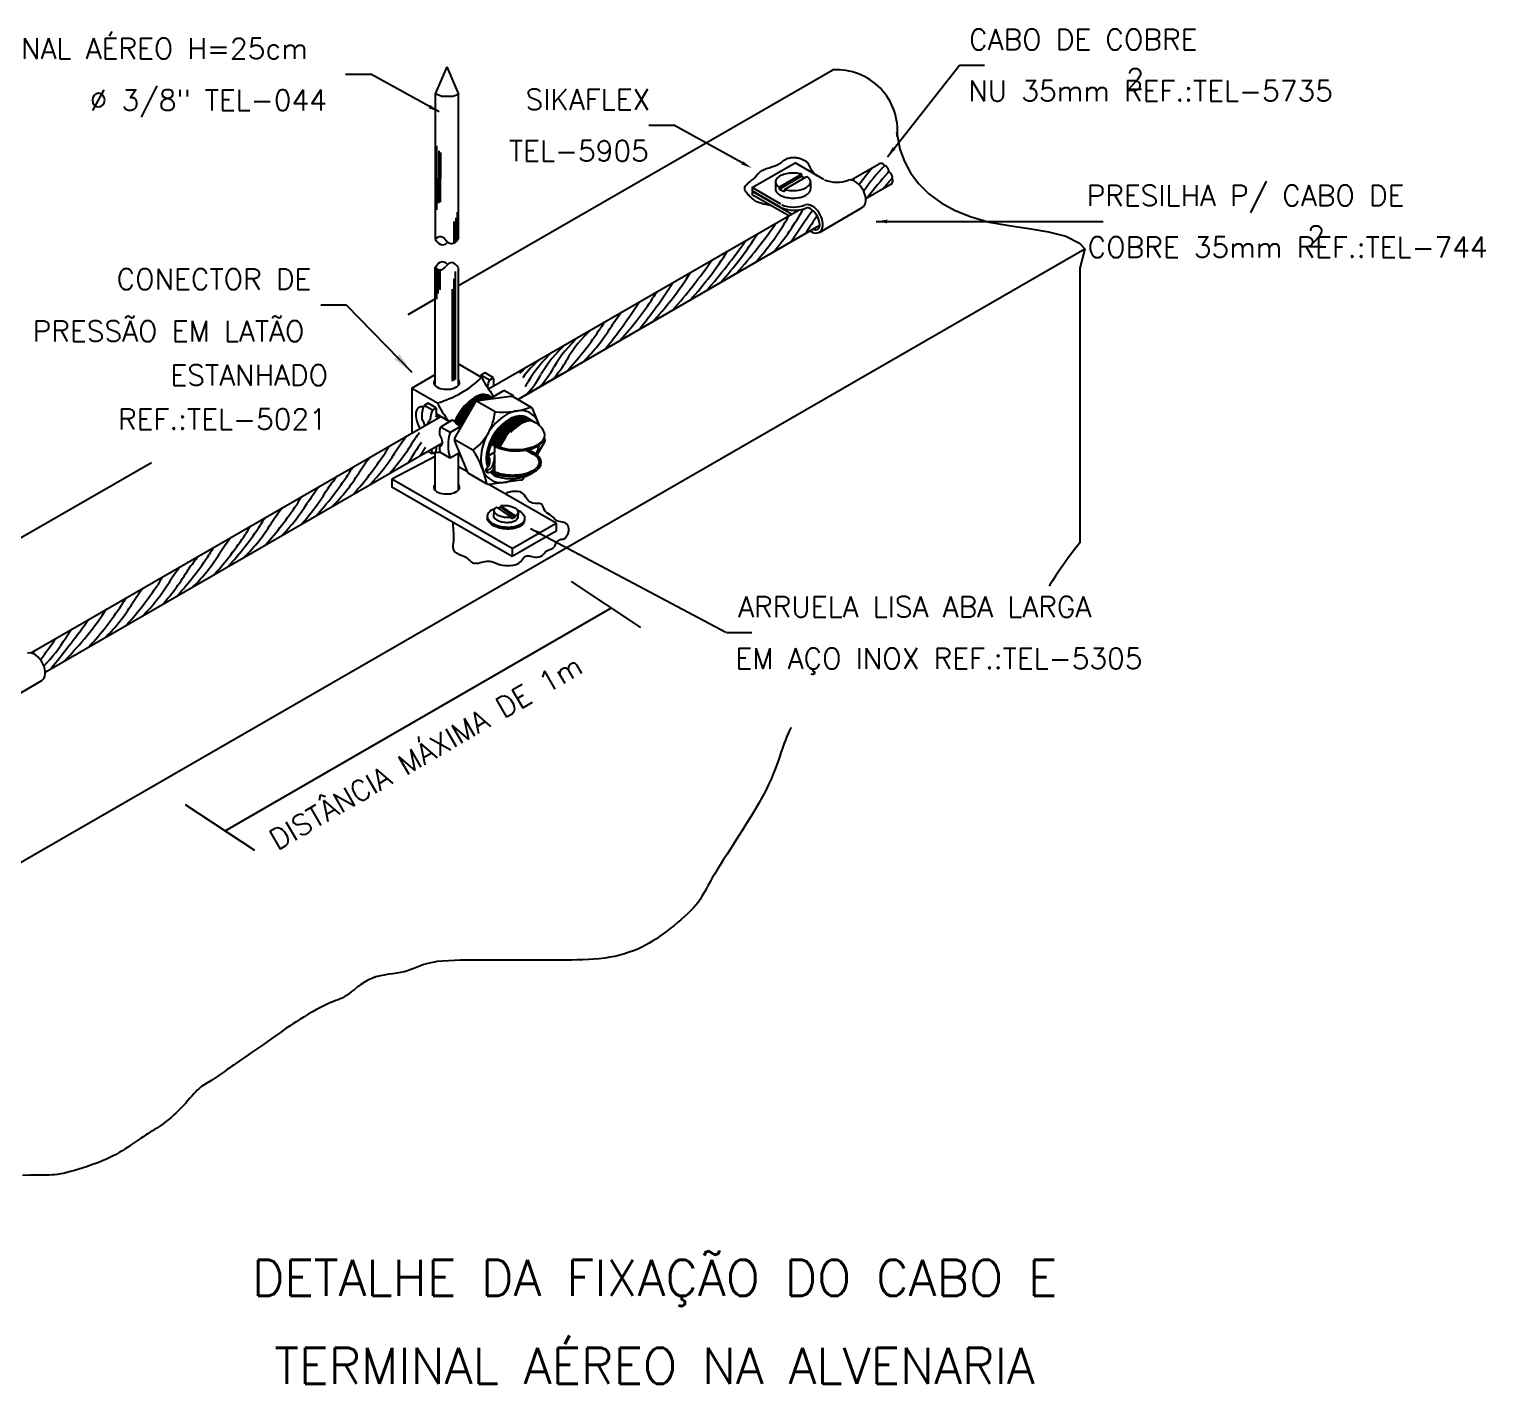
# Model space of a CAD drawing. Header units: millimetres. Extents: x -5647.2 to -5625.7, y -4633.3 to -4620.2.
# Drawn here: x -5639.81 to -5625.71, y -4633.31 to -4620.19 of the extents above; entities that cross this region are included whole.
import ezdxf
from ezdxf.enums import TextEntityAlignment as Align

# ---------------------------------------------------------------- set-up
doc = ezdxf.new("R2010")
doc.units = ezdxf.units.MM
doc.header["$LTSCALE"] = 10
doc.layers.add('Termotécnica', color=7, linetype='Continuous')
doc.styles.add('r140', font='romans.shx')
doc.styles.add('r80', font='romans.shx')

msp = doc.modelspace()

# ---------------------------------------------------------------- linework, layer by layer
at = {"layer": 'Termotécnica', "color": 2}
for p, q in [((-5636.75, -4620.623), (-5636.506, -4620.623)), ((-5635.844, -4620.988), (-5636.506, -4620.623)), ((-5635.769, -4620.551), (-5635.882, -4620.814)), ((-5635.769, -4620.551), (-5635.656, -4620.815)), ((-5635.656, -4622.669), (-5632.031, -4620.579)), ((-5631.503, -4621.423), (-5630.804, -4620.535)), ((-5630.804, -4620.535), (-5630.561, -4620.535)), ((-5635.882, -4620.814), (-5635.882, -4620.813)), ((-5635.882, -4620.814), (-5635.882, -4622.217)), ((-5635.822, -4620.835), (-5635.882, -4620.814)), ((-5635.822, -4620.835), (-5635.709, -4620.835)), ((-5635.709, -4620.835), (-5635.656, -4620.815)), ((-5635.656, -4622.215), (-5635.656, -4620.815)), ((-5633.814, -4621.116), (-5633.571, -4621.116)), ((-5632.909, -4621.48), (-5633.571, -4621.116)), ((-5632.811, -4621.721), (-5632.396, -4621.482)), ((-5632.551, -4621.716), (-5632.334, -4621.59)), ((-5632.551, -4621.737), (-5632.334, -4621.611)), ((-5632.498, -4621.739), (-5632.281, -4621.614)), ((-5632.119, -4621.642), (-5632.396, -4621.482)), ((-5632.334, -4621.59), (-5632.334, -4621.611)), ((-5632.334, -4621.611), (-5632.301, -4621.626)), ((-5631.854, -4621.647), (-5631.582, -4621.49)), ((-5632.534, -4621.881), (-5632.811, -4621.721)), ((-5632.811, -4621.721), (-5632.811, -4621.753)), ((-5632.534, -4621.913), (-5632.811, -4621.753)), ((-5632.585, -4621.665), (-5632.585, -4621.737)), ((-5632.551, -4621.716), (-5632.551, -4621.737)), ((-5632.551, -4621.737), (-5632.498, -4621.76)), ((-5632.498, -4621.739), (-5632.498, -4621.76)), ((-5632.246, -4621.665), (-5632.246, -4621.737)), ((-5631.712, -4621.827), (-5631.46, -4621.682)), ((-5632.811, -4621.76), (-5632.805, -4621.757)), ((-5632.43, -4621.979), (-5632.811, -4621.76)), ((-5632.811, -4621.76), (-5632.811, -4621.792)), ((-5632.458, -4621.995), (-5632.811, -4621.792)), ((-5635.083, -4623.509), (-5632.356, -4621.936)), ((-5635.083, -4623.509), (-5632.458, -4621.995)), ((-5632.161, -4622.154), (-5631.746, -4621.914)), ((-5635.366, -4623.671), (-5632.692, -4622.13)), ((-5634.449, -4623.408), (-5632.158, -4622.085)), ((-5631.61, -4622.048), (-5629.657, -4622.048)), ((-5629.657, -4622.048), (-5629.414, -4622.048)), ((-5640.822, -4628.79), (-5629.591, -4622.315)), ((-5635.881, -4623.637), (-5635.882, -4622.492)), ((-5635.656, -4623.637), (-5635.656, -4622.501)), ((-5629.64, -4622.496), (-5629.64, -4625.161)), ((-5636.739, -4622.861), (-5636.989, -4622.861)), ((-5636.104, -4623.512), (-5636.739, -4622.861)), ((-5636.143, -4622.95), (-5635.882, -4622.799)), ((-5635.656, -4623.428), (-5635.43, -4623.559)), ((-5635.006, -4623.73), (-5634.449, -4623.408)), ((-5636.109, -4623.663), (-5635.881, -4623.532)), ((-5635.082, -4623.773), (-5634.647, -4623.522)), ((-5636.109, -4623.663), (-5636.109, -4624.1)), ((-5636.109, -4623.663), (-5635.86, -4623.807)), ((-5636.047, -4624.064), (-5635.827, -4623.937)), ((-5635.868, -4623.913), (-5635.748, -4623.983)), ((-5635.694, -4623.987), (-5635.717, -4623.974)), ((-5635.676, -4624.01), (-5635.694, -4623.987)), ((-5635.686, -4623.995), (-5635.688, -4623.995)), ((-5635.679, -4624.006), (-5635.686, -4623.995)), ((-5635.668, -4624.005), (-5635.679, -4624.006)), ((-5635.63, -4624.037), (-5635.676, -4624.01)), ((-5635.663, -4624.018), (-5635.668, -4624.005)), ((-5639.279, -4625.929), (-5636.047, -4624.064)), ((-5635.65, -4624.016), (-5635.663, -4624.018)), ((-5635.645, -4624.028), (-5635.65, -4624.016)), ((-5635.632, -4624.026), (-5635.645, -4624.028)), ((-5635.629, -4624.034), (-5635.632, -4624.026)), ((-5639.657, -4626.415), (-5635.811, -4624.194)), ((-5635.895, -4624.291), (-5635.889, -4624.295)), ((-5635.882, -4624.651), (-5635.882, -4624.292)), ((-5635.355, -4624.195), (-5635.321, -4624.215)), ((-5635.348, -4624.191), (-5635.354, -4624.192)), ((-5635.342, -4624.203), (-5635.348, -4624.19)), ((-5635.33, -4624.201), (-5635.342, -4624.203)), ((-5635.324, -4624.213), (-5635.33, -4624.201)), ((-5635.312, -4624.211), (-5635.324, -4624.213)), ((-5635.306, -4624.223), (-5635.312, -4624.211)), ((-5635.294, -4624.221), (-5635.306, -4624.223)), ((-5635.288, -4624.233), (-5635.294, -4624.221)), ((-5635.276, -4624.232), (-5635.288, -4624.233)), ((-5635.269, -4624.241), (-5635.276, -4624.232)), ((-5635.002, -4624.262), (-5634.935, -4624.302)), ((-5634.977, -4624.257), (-5634.926, -4624.286)), ((-5640.453, -4625.434), (-5638.628, -4624.382)), ((-5635.882, -4624.325), (-5636.302, -4624.545)), ((-5635.656, -4624.651), (-5635.656, -4624.295)), ((-5635.57, -4624.475), (-5635.656, -4624.425)), ((-5635.136, -4625.218), (-5636.302, -4624.545)), ((-5636.302, -4624.545), (-5636.302, -4624.621)), ((-5635.339, -4624.474), (-5635.321, -4624.484)), ((-5635.294, -4624.514), (-5635.331, -4624.493)), ((-5635.136, -4625.294), (-5636.302, -4624.621)), ((-5634.71, -4624.972), (-5635.362, -4624.595)), ((-5635.314, -4624.898), (-5635.31, -4624.848)), ((-5635.142, -4624.914), (-5635.284, -4624.815)), ((-5635.247, -4624.817), (-5635.27, -4624.825)), ((-5635.106, -4624.915), (-5635.247, -4624.817)), ((-5635.104, -4624.9), (-5635.246, -4624.802)), ((-5635.144, -4624.913), (-5635.145, -4624.923)), ((-5635.142, -4624.914), (-5635.143, -4624.928)), ((-5635.106, -4624.915), (-5635.143, -4624.928)), ((-5635.136, -4625.218), (-5634.71, -4624.972)), ((-5635.104, -4624.9), (-5635.106, -4624.915)), ((-5635.078, -4624.868), (-5635.082, -4624.917)), ((-5635.075, -4625.009), (-5635.054, -4624.997)), ((-5634.71, -4624.972), (-5634.71, -4625.048)), ((-5634.71, -4625.048), (-5635.136, -4625.294)), ((-5634.96, -4625.022), (-5633.066, -4626.027)), ((-5635.136, -4625.218), (-5635.136, -4625.294)), ((-5639.798, -4626.228), (-5639.279, -4625.929)), ((-5633.059, -4626.031), (-5632.816, -4626.031)), ((-5640.107, -4626.736), (-5639.692, -4626.496))]:
    msp.add_line(p, q, dxfattribs=at)
at = {"layer": 'Termotécnica', "color": 1}
for p, q in [((-5635.864, -4621.627), (-5635.864, -4621.316)), ((-5635.847, -4621.366), (-5635.847, -4621.628)), ((-5635.829, -4621.381), (-5635.829, -4621.628)), ((-5635.864, -4621.937), (-5635.864, -4621.627)), ((-5635.847, -4621.873), (-5635.847, -4621.628)), ((-5635.829, -4621.862), (-5635.829, -4621.628)), ((-5635.683, -4622.012), (-5635.683, -4622.241)), ((-5635.669, -4621.959), (-5635.669, -4622.226)), ((-5635.699, -4622.252), (-5635.699, -4622.049)), ((-5635.865, -4622.801), (-5635.865, -4622.507)), ((-5635.852, -4622.748), (-5635.852, -4622.514)), ((-5635.837, -4622.518), (-5635.837, -4622.712)), ((-5635.688, -4622.534), (-5635.688, -4623.58)), ((-5635.716, -4622.703), (-5635.716, -4623.597)), ((-5635.701, -4622.606), (-5635.701, -4623.588)), ((-5635.399, -4623.515), (-5635.438, -4623.538)), ((-5635.356, -4623.585), (-5635.438, -4623.538)), ((-5635.318, -4623.563), (-5635.399, -4623.515)), ((-5635.318, -4623.563), (-5635.356, -4623.585)), ((-5635.334, -4623.754), (-5635.216, -4623.686)), ((-5635.124, -4623.739), (-5635.216, -4623.686)), ((-5635.95, -4623.809), (-5635.989, -4623.831)), ((-5635.907, -4623.878), (-5635.989, -4623.831)), ((-5635.869, -4623.856), (-5635.95, -4623.809)), ((-5635.869, -4623.856), (-5635.907, -4623.878)), ((-5635.497, -4623.806), (-5635.69, -4624.141)), ((-5635.302, -4623.894), (-5635.481, -4623.79)), ((-5635.152, -4623.743), (-5635.466, -4623.785)), ((-5635.124, -4623.739), (-5635.134, -4623.745)), ((-5634.955, -4623.847), (-5635.125, -4623.748)), ((-5634.872, -4624.024), (-5634.937, -4623.867)), ((-5635.873, -4623.942), (-5635.845, -4623.926)), ((-5635.716, -4623.975), (-5635.829, -4624.04)), ((-5635.737, -4624.093), (-5635.829, -4624.04)), ((-5635.635, -4624.034), (-5635.737, -4624.093)), ((-5634.82, -4624.15), (-5634.825, -4624.14)), ((-5635.911, -4624.301), (-5635.954, -4624.276)), ((-5635.873, -4624.279), (-5635.911, -4624.301)), ((-5635.737, -4624.341), (-5635.829, -4624.288)), ((-5635.647, -4624.289), (-5635.737, -4624.341)), ((-5635.516, -4624.265), (-5635.696, -4624.162)), ((-5635.693, -4624.178), (-5635.572, -4624.47)), ((-5635.368, -4624.319), (-5635.307, -4624.283)), ((-5635.306, -4624.223), (-5635.307, -4624.283)), ((-5634.893, -4624.309), (-5634.823, -4624.188)), ((-5635.307, -4624.414), (-5635.307, -4624.479)), ((-5635.384, -4624.589), (-5635.554, -4624.491)), ((-5635.382, -4624.454), (-5635.391, -4624.449)), ((-5635.054, -4624.554), (-5635.357, -4624.595)), ((-5635.315, -4624.484), (-5635.307, -4624.479)), ((-5635.015, -4624.52), (-5635.023, -4624.533)), ((-5634.565, -4625.537), (-5633.893, -4625.982)), ((-5637.916, -4627.951), (-5634.179, -4625.793)), ((-5638.302, -4627.695), (-5637.63, -4628.14))]:
    msp.add_line(p, q, dxfattribs=at)
at = {"layer": 'Termotécnica', "color": 2}
for points in [[(-5631.413, -4621.185), (-5631.406, -4621.225), (-5631.381, -4621.348), (-5631.338, -4621.467), (-5631.278, -4621.579), (-5631.198, -4621.685), (-5631.1, -4621.781), (-5630.983, -4621.868), (-5630.847, -4621.943), (-5630.692, -4622.005), (-5630.518, -4622.054), (-5630.328, -4622.088), (-5630.132, -4622.117), (-5629.943, -4622.148), (-5629.775, -4622.192), (-5629.642, -4622.258), (-5629.591, -4622.315)], [(-5635.882, -4622.22), (-5635.872, -4622.21), (-5635.856, -4622.2), (-5635.839, -4622.195), (-5635.823, -4622.195), (-5635.807, -4622.202), (-5635.791, -4622.214), (-5635.775, -4622.232)], [(-5635.882, -4622.22), (-5635.865, -4622.242), (-5635.848, -4622.258), (-5635.832, -4622.269), (-5635.816, -4622.274), (-5635.799, -4622.273), (-5635.783, -4622.267), (-5635.767, -4622.255), (-5635.761, -4622.248)], [(-5635.656, -4622.215), (-5635.672, -4622.235), (-5635.687, -4622.25), (-5635.702, -4622.26), (-5635.717, -4622.265), (-5635.731, -4622.265), (-5635.746, -4622.259), (-5635.76, -4622.248), (-5635.775, -4622.232)], [(-5629.591, -4622.315), (-5629.591, -4622.315), (-5629.64, -4622.501)], [(-5635.882, -4622.493), (-5635.865, -4622.471), (-5635.848, -4622.454), (-5635.832, -4622.443), (-5635.816, -4622.438), (-5635.799, -4622.439), (-5635.783, -4622.446), (-5635.767, -4622.458), (-5635.761, -4622.465)], [(-5635.656, -4622.498), (-5635.672, -4622.477), (-5635.687, -4622.462), (-5635.702, -4622.452), (-5635.716, -4622.447), (-5635.731, -4622.448), (-5635.746, -4622.454), (-5635.76, -4622.465), (-5635.775, -4622.481)], [(-5635.882, -4622.493), (-5635.872, -4622.502), (-5635.856, -4622.513), (-5635.839, -4622.518), (-5635.823, -4622.517), (-5635.807, -4622.511), (-5635.791, -4622.499), (-5635.775, -4622.481)], [(-5629.64, -4625.161), (-5629.705, -4625.243), (-5629.76, -4625.316), (-5629.805, -4625.38), (-5629.843, -4625.436), (-5629.875, -4625.485), (-5629.904, -4625.53), (-5629.93, -4625.57), (-5629.937, -4625.58)], [(-5632.439, -4626.952), (-5632.439, -4626.952), (-5632.453, -4626.985), (-5632.467, -4627.016), (-5632.479, -4627.045), (-5632.49, -4627.073), (-5632.501, -4627.102), (-5632.511, -4627.131), (-5632.522, -4627.161), (-5632.533, -4627.194), (-5632.545, -4627.229), (-5632.558, -4627.268), (-5632.572, -4627.309), (-5632.588, -4627.353), (-5632.607, -4627.4), (-5632.628, -4627.45), (-5632.653, -4627.504), (-5632.68, -4627.56), (-5632.712, -4627.62), (-5632.747, -4627.682), (-5632.784, -4627.745), (-5632.823, -4627.81), (-5632.863, -4627.875), (-5632.903, -4627.939), (-5632.944, -4628.002), (-5632.983, -4628.063), (-5633.02, -4628.121), (-5633.055, -4628.176), (-5633.089, -4628.228), (-5633.12, -4628.277), (-5633.149, -4628.324), (-5633.175, -4628.367), (-5633.199, -4628.407), (-5633.22, -4628.444), (-5633.239, -4628.478), (-5633.255, -4628.509), (-5633.271, -4628.538), (-5633.286, -4628.566), (-5633.301, -4628.592), (-5633.317, -4628.618), (-5633.335, -4628.644), (-5633.356, -4628.671), (-5633.381, -4628.698), (-5633.408, -4628.726), (-5633.438, -4628.755), (-5633.47, -4628.784), (-5633.503, -4628.813), (-5633.537, -4628.842), (-5633.571, -4628.87), (-5633.606, -4628.897), (-5633.639, -4628.924), (-5633.673, -4628.949), (-5633.706, -4628.973), (-5633.739, -4628.996), (-5633.773, -4629.018), (-5633.808, -4629.039), (-5633.844, -4629.059), (-5633.881, -4629.078), (-5633.92, -4629.096), (-5633.961, -4629.113), (-5634.004, -4629.128), (-5634.048, -4629.143), (-5634.094, -4629.155), (-5634.141, -4629.167), (-5634.19, -4629.176), (-5634.24, -4629.184), (-5634.292, -4629.19), (-5634.345, -4629.195), (-5634.398, -4629.198), (-5634.453, -4629.201), (-5634.508, -4629.202), (-5634.563, -4629.203), (-5634.619, -4629.203), (-5634.674, -4629.203), (-5634.729, -4629.203), (-5634.784, -4629.203), (-5634.838, -4629.203), (-5634.891, -4629.203), (-5634.942, -4629.203), (-5634.993, -4629.203), (-5635.042, -4629.203), (-5635.09, -4629.203), (-5635.136, -4629.203), (-5635.181, -4629.203), (-5635.225, -4629.203), (-5635.27, -4629.203), (-5635.315, -4629.203), (-5635.362, -4629.203), (-5635.411, -4629.203), (-5635.464, -4629.203), (-5635.519, -4629.203), (-5635.577, -4629.203), (-5635.636, -4629.204), (-5635.695, -4629.206), (-5635.753, -4629.209), (-5635.809, -4629.213), (-5635.861, -4629.218), (-5635.909, -4629.226), (-5635.952, -4629.235), (-5635.99, -4629.246), (-5636.025, -4629.258), (-5636.057, -4629.271), (-5636.087, -4629.284), (-5636.117, -4629.296), (-5636.148, -4629.307), (-5636.181, -4629.316), (-5636.216, -4629.324), (-5636.254, -4629.33), (-5636.293, -4629.336), (-5636.334, -4629.341), (-5636.375, -4629.348), (-5636.415, -4629.356), (-5636.456, -4629.367), (-5636.495, -4629.381), (-5636.532, -4629.398), (-5636.567, -4629.418), (-5636.601, -4629.44), (-5636.633, -4629.464), (-5636.663, -4629.487), (-5636.691, -4629.509), (-5636.716, -4629.529), (-5636.74, -4629.547), (-5636.762, -4629.56), (-5636.782, -4629.571), (-5636.802, -4629.58), (-5636.822, -4629.588), (-5636.843, -4629.595), (-5636.866, -4629.604), (-5636.892, -4629.613), (-5636.921, -4629.626), (-5636.954, -4629.642), (-5636.991, -4629.661), (-5637.03, -4629.682), (-5637.07, -4629.704), (-5637.111, -4629.728), (-5637.151, -4629.752), (-5637.19, -4629.776), (-5637.227, -4629.8), (-5637.261, -4629.822), (-5637.293, -4629.843), (-5637.323, -4629.863), (-5637.351, -4629.883), (-5637.38, -4629.904), (-5637.409, -4629.925), (-5637.44, -4629.946), (-5637.473, -4629.97), (-5637.508, -4629.995), (-5637.545, -4630.021), (-5637.583, -4630.047), (-5637.621, -4630.074), (-5637.659, -4630.099), (-5637.694, -4630.124), (-5637.727, -4630.146), (-5637.756, -4630.166), (-5637.781, -4630.183), (-5637.802, -4630.197), (-5637.82, -4630.21), (-5637.835, -4630.22), (-5637.85, -4630.23), (-5637.863, -4630.24), (-5637.877, -4630.25), (-5637.892, -4630.26), (-5637.908, -4630.272), (-5637.926, -4630.285), (-5637.945, -4630.299), (-5637.965, -4630.313), (-5637.985, -4630.327), (-5638.004, -4630.341), (-5638.024, -4630.354), (-5638.043, -4630.366), (-5638.061, -4630.377), (-5638.078, -4630.387), (-5638.094, -4630.396), (-5638.11, -4630.405), (-5638.125, -4630.414), (-5638.141, -4630.425), (-5638.156, -4630.436), (-5638.171, -4630.449), (-5638.187, -4630.464), (-5638.203, -4630.482), (-5638.22, -4630.5), (-5638.238, -4630.521), (-5638.256, -4630.542), (-5638.276, -4630.565), (-5638.297, -4630.588), (-5638.319, -4630.612), (-5638.342, -4630.636), (-5638.366, -4630.66), (-5638.391, -4630.684), (-5638.417, -4630.707), (-5638.442, -4630.73), (-5638.467, -4630.751), (-5638.492, -4630.771), (-5638.515, -4630.789), (-5638.537, -4630.805), (-5638.558, -4630.82), (-5638.578, -4630.833), (-5638.599, -4630.845), (-5638.619, -4630.858), (-5638.64, -4630.87), (-5638.662, -4630.884), (-5638.685, -4630.899), (-5638.71, -4630.915), (-5638.736, -4630.933), (-5638.764, -4630.952), (-5638.793, -4630.971), (-5638.822, -4630.991), (-5638.852, -4631.011), (-5638.882, -4631.031), (-5638.912, -4631.05), (-5638.941, -4631.068), (-5638.971, -4631.085), (-5639.001, -4631.101), (-5639.031, -4631.116), (-5639.063, -4631.131), (-5639.096, -4631.146), (-5639.131, -4631.16), (-5639.168, -4631.174), (-5639.208, -4631.188), (-5639.249, -4631.202), (-5639.29, -4631.216), (-5639.332, -4631.229), (-5639.373, -4631.241), (-5639.412, -4631.251), (-5639.449, -4631.261), (-5639.482, -4631.269), (-5639.511, -4631.275), (-5639.538, -4631.28), (-5639.564, -4631.283), (-5639.591, -4631.285), (-5639.621, -4631.287), (-5639.656, -4631.287), (-5639.697, -4631.288), (-5639.746, -4631.288), (-5639.806, -4631.288), (-5639.879, -4631.29)]]:
    msp.add_lwpolyline(points, dxfattribs=at)
at = {"layer": 'Termotécnica', "color": 1}
msp.add_lwpolyline([(-5632.618, -4621.897), (-5632.664, -4621.888), (-5632.701, -4621.88), (-5632.729, -4621.872), (-5632.751, -4621.865), (-5632.766, -4621.859), (-5632.778, -4621.852), (-5632.787, -4621.846), (-5632.795, -4621.84), (-5632.803, -4621.833), (-5632.811, -4621.826), (-5632.82, -4621.818), (-5632.828, -4621.811), (-5632.837, -4621.803), (-5632.845, -4621.794), (-5632.853, -4621.786), (-5632.86, -4621.778), (-5632.867, -4621.769), (-5632.873, -4621.761), (-5632.878, -4621.752), (-5632.882, -4621.744), (-5632.884, -4621.735), (-5632.884, -4621.726), (-5632.883, -4621.717), (-5632.879, -4621.708), (-5632.873, -4621.699), (-5632.865, -4621.69), (-5632.856, -4621.681), (-5632.846, -4621.672), (-5632.835, -4621.664), (-5632.825, -4621.656), (-5632.815, -4621.648), (-5632.806, -4621.641), (-5632.798, -4621.635), (-5632.791, -4621.629), (-5632.786, -4621.623), (-5632.781, -4621.618), (-5632.777, -4621.613), (-5632.773, -4621.608), (-5632.768, -4621.603), (-5632.764, -4621.598), (-5632.759, -4621.592), (-5632.753, -4621.586), (-5632.747, -4621.58), (-5632.74, -4621.574), (-5632.733, -4621.568), (-5632.725, -4621.562), (-5632.716, -4621.556), (-5632.706, -4621.551), (-5632.695, -4621.546), (-5632.684, -4621.541), (-5632.672, -4621.536), (-5632.66, -4621.532), (-5632.648, -4621.528), (-5632.636, -4621.525), (-5632.624, -4621.521), (-5632.613, -4621.517), (-5632.603, -4621.514), (-5632.594, -4621.511), (-5632.585, -4621.507), (-5632.576, -4621.504), (-5632.568, -4621.5), (-5632.56, -4621.496), (-5632.552, -4621.491), (-5632.545, -4621.487), (-5632.537, -4621.481), (-5632.529, -4621.476), (-5632.522, -4621.47), (-5632.514, -4621.464), (-5632.506, -4621.459), (-5632.498, -4621.453), (-5632.49, -4621.448), (-5632.482, -4621.444), (-5632.473, -4621.44), (-5632.465, -4621.437), (-5632.456, -4621.434), (-5632.448, -4621.432), (-5632.439, -4621.43), (-5632.431, -4621.429), (-5632.423, -4621.428), (-5632.415, -4621.428), (-5632.407, -4621.428), (-5632.399, -4621.428), (-5632.391, -4621.429), (-5632.383, -4621.43), (-5632.375, -4621.431), (-5632.368, -4621.433), (-5632.36, -4621.435), (-5632.353, -4621.437), (-5632.345, -4621.44), (-5632.337, -4621.442), (-5632.33, -4621.445), (-5632.323, -4621.448), (-5632.315, -4621.452), (-5632.309, -4621.455), (-5632.302, -4621.458), (-5632.296, -4621.462), (-5632.291, -4621.465), (-5632.286, -4621.469), (-5632.282, -4621.473), (-5632.278, -4621.477), (-5632.274, -4621.481), (-5632.271, -4621.486), (-5632.268, -4621.492), (-5632.265, -4621.498), (-5632.262, -4621.506), (-5632.258, -4621.514), (-5632.254, -4621.524), (-5632.247, -4621.536), (-5632.238, -4621.55), (-5632.226, -4621.566), (-5632.21, -4621.584), (-5632.19, -4621.606)], dxfattribs=at)
at = {"layer": 'Termotécnica', "color": 2}
for points in [[(-5632.334, -4621.59, 0.016409), (-5632.347, -4621.587, 0.051099), (-5632.416, -4621.58, 0.051099), (-5632.484, -4621.587, 0.064948), (-5632.535, -4621.605, 0.104203), (-5632.575, -4621.636, 0.174705), (-5632.585, -4621.665, 0.174705), (-5632.575, -4621.693, 0.06738), (-5632.551, -4621.716, 0.064948)], [(-5632.246, -4621.665, 0.174705), (-5632.257, -4621.636, 0.06738), (-5632.281, -4621.614, 0.064948)], [(-5632.585, -4621.737, 0.174705), (-5632.575, -4621.766, 0.104203), (-5632.535, -4621.797, 0.064948), (-5632.484, -4621.815, 0.051099), (-5632.416, -4621.822, 0.051099), (-5632.347, -4621.815, 0.064948), (-5632.296, -4621.797, 0.104203), (-5632.257, -4621.766, 0.174705), (-5632.246, -4621.737, 0.174705)], [(-5632.498, -4621.739, 0.016409), (-5632.484, -4621.742, 0.051099), (-5632.416, -4621.749, 0.051099), (-5632.347, -4621.742, 0.064948), (-5632.296, -4621.725, 0.104203), (-5632.257, -4621.693, 0.174705), (-5632.246, -4621.665, 0.174705)], [(-5635.088, -4624.842, -0.16143), (-5635.024, -4624.893, -0.163967), (-5635.016, -4624.928, -0.163967), (-5635.03, -4624.961, -0.105865), (-5635.074, -4624.993, -0.069333), (-5635.13, -4625.009, -0.055541), (-5635.203, -4625.011, -0.055541), (-5635.275, -4624.997, -0.069333), (-5635.328, -4624.972, -0.105865), (-5635.366, -4624.933, -0.163967), (-5635.374, -4624.898, -0.163967)], [(-5635.374, -4624.898, -0.163967), (-5635.36, -4624.865, -0.134419), (-5635.303, -4624.828)], [(-5635.142, -4624.914, -0.016409), (-5635.152, -4624.915, -0.051099), (-5635.199, -4624.916, -0.051099), (-5635.245, -4624.907, -0.064948), (-5635.28, -4624.892, -0.104203), (-5635.305, -4624.869, -0.492299), (-5635.284, -4624.815, -0.174705)], [(-5635.246, -4624.802, -0.016409), (-5635.237, -4624.801, -0.051099), (-5635.189, -4624.8, -0.051099), (-5635.143, -4624.809, -0.064948), (-5635.109, -4624.824, -0.104203), (-5635.083, -4624.847, -0.174705), (-5635.078, -4624.868, -0.174705), (-5635.087, -4624.887, -0.06738), (-5635.104, -4624.9, -0.064948)], [(-5635.017, -4624.944, -0.163967), (-5635.031, -4624.977, -0.105865), (-5635.075, -4625.009, -0.069333), (-5635.132, -4625.025, -0.055541), (-5635.205, -4625.027, -0.055541), (-5635.276, -4625.013, -0.069333), (-5635.329, -4624.988, -0.105865), (-5635.367, -4624.949, -0.163967), (-5635.376, -4624.914, -0.163967)], [(-5635.082, -4624.917, -0.174705), (-5635.091, -4624.936, -0.104203), (-5635.119, -4624.955, -0.064948), (-5635.156, -4624.965, -0.051099), (-5635.203, -4624.966, -0.051099), (-5635.25, -4624.957, -0.064948), (-5635.284, -4624.942, -0.104203), (-5635.309, -4624.918, -0.174705), (-5635.314, -4624.898, -0.174705)]]:
    msp.add_lwpolyline(points, format="xyb", dxfattribs=at)
for centre, radius, start, end in [((-5631.995, -4621.17), 0.591, 354.6296, 93.4642), ((-5631.994, -4621.36), 0.309, 247.7969, 291.2276), ((-5632.409, -4621.6), 0.309, 247.7969, 291.2276), ((-5632.405, -4621.611), 0.329, 248.5068, 290.335), ((-5636.136, -4622.832), 1.013, 285.8241, 314.1759), ((-5634.645, -4623.184), 0.87, 205.5074, 219.2854), ((-5635.075, -4623.432), 0.87, 205.5074, 219.2854), ((-5635.981, -4623.053), 0.95, 312.6405, 314.2004), ((-5636.024, -4623.008), 1.013, 285.8241, 287.6369), ((-5634.986, -4624.152), 0.171, 27.1663, 66.1326), ((-5634.975, -4624.09), 0.159, 297.3192, 339.4448), ((-5635.84, -4624.408), 0.123, 85.7909, 113.3094), ((-5635.147, -4624.133), 0.409, 248.8681, 305.0616)]:
    msp.add_arc(centre, radius, start, end, dxfattribs=at)
at = {"layer": 'Termotécnica', "color": 1}
for centre, radius, start, end in [((-5630.334, -4622.708), 1.764, 137.9394, 144.826), ((-5630.269, -4622.742), 1.764, 135.7107, 146.0062), ((-5628.027, -4624.603), 4.606, 138.87, 142.7968), ((-5628.174, -4624.375), 4.492, 140.66, 140.7018), ((-5630.426, -4622.708), 1.764, 142.2557, 143.1407), ((-5627.987, -4624.66), 4.606, 138.87, 140.4608), ((-5633.529, -4619.944), 2.674, 318.2297, 318.2782), ((-5634.775, -4620.664), 2.674, 318.2297, 330.1429), ((-5634.559, -4620.695), 2.558, 319.8976, 331.2192), ((-5628.633, -4624.639), 4.492, 143.1028, 147.7868), ((-5628.493, -4624.557), 4.492, 145.1957, 147.7868), ((-5635.639, -4620.353), 3.403, 317.8035, 327.8265), ((-5637.173, -4618.861), 5.599, 318.8206, 325.0904), ((-5637.466, -4619.03), 5.599, 318.8206, 325.0904), ((-5637.793, -4619.219), 5.599, 318.8206, 325.0904), ((-5635.931, -4620.522), 3.403, 317.8035, 327.8265), ((-5636.281, -4620.719), 3.403, 317.8139, 327.6062), ((-5637.885, -4619.885), 5.112, 321.0925, 327.3544), ((-5632.601, -4623.485), 1.363, 146.3854, 149.3417), ((-5638.212, -4620.073), 5.112, 321.0925, 327.3544), ((-5636.608, -4620.908), 3.403, 317.8139, 326.4265), ((-5633.108, -4623.778), 1.363, 146.3854, 149.3417), ((-5632.323, -4624.261), 2.204, 142.8074, 147.3042), ((-5633.571, -4623.989), 1.198, 131.7806, 149.8631), ((-5637.116, -4621.201), 3.403, 317.8139, 326.4265), ((-5635.688, -4622.134), 1.777, 314.2037, 328.2103), ((-5633.822, -4624.134), 1.198, 131.7806, 149.8631), ((-5633.696, -4624.061), 1.198, 131.7806, 149.8631), ((-5634.073, -4624.279), 1.198, 131.7806, 143.2993), ((-5633.947, -4624.206), 1.198, 131.7806, 149.8631), ((-5635.618, -4622.807), 1.167, 318.6689, 330.1267), ((-5635.166, -4623.649), 0.294, 157.7068, 160.4798), ((-5635.089, -4623.695), 0.29, 157.6373, 172.2975), ((-5635.573, -4623.615), 0.261, 354.22, 11.5701), ((-5634.198, -4624.351), 1.198, 131.7806, 136.2743), ((-5635.869, -4622.952), 1.167, 318.6689, 330.1267), ((-5635.744, -4622.879), 1.167, 318.6689, 330.1267), ((-5635.995, -4623.024), 1.167, 327.6945, 330.1267), ((-5635.717, -4623.942), 0.294, 157.7068, 183.017), ((-5636.135, -4623.887), 0.268, 348.1538, 6.679), ((-5635.46, -4623.827), 0.0425, 97.5935, 150), ((-5635.236, -4623.061), 0.835, 265.45, 289.737), ((-5635.147, -4623.785), 0.0425, 60, 97.5935), ((-5635.503, -4623.863), 0.399, 16.1933, 18.1051), ((-5634.976, -4623.884), 0.0425, 22.4065, 60), ((-5635.858, -4624.041), 0.102, 133.5384, 163.3916), ((-5635.64, -4623.988), 0.29, 157.6373, 175.7609), ((-5635.413, -4624.128), 0.36, 155.882, 157.8963), ((-5635.827, -4623.838), 0.528, 306.0412, 353.9588), ((-5637.851, -4623.109), 2.058, 317.7416, 329.5565), ((-5634.416, -4625.48), 2.204, 142.1631, 147.3042), ((-5635.713, -4624.389), 0.434, 137.438, 146.8554), ((-5635.718, -4624.091), 0.123, 155.5864, 191.3137), ((-5635.358, -4624.217), 0.399, 161.8949, 198.1051), ((-5635.653, -4624.162), 0.0425, 150, 202.4065), ((-5634.86, -4624.167), 0.0425, 330, 22.4065), ((-5637.781, -4623.353), 1.777, 315.3669, 328.2103), ((-5635.201, -4624.997), 1.363, 145.5002, 149.3417), ((-5634.123, -4625.532), 2.32, 144.6234, 150.3427), ((-5632.434, -4626.579), 4.245, 146.539, 147.8276), ((-5635.788, -4624.261), 0.128, 176.8019, 197.7662), ((-5636.135, -4624.224), 0.268, 348.1538, 359.3861), ((-5635.711, -4624.236), 0.13, 175.3313, 203.5925), ((-5636.204, -4624.739), 0.835, 10.263, 34.55), ((-5635.557, -4624.315), 0.252, 335.6836, 7.3443), ((-5635.552, -4625.194), 1.363, 145.9372, 149.3417), ((-5639.209, -4622.42), 3.403, 318.1809, 326.4265), ((-5634.766, -4625.677), 2.204, 142.4901, 147.3042), ((-5635.444, -4624.372), 0.0931, 304.6175, 35.3418), ((-5635.386, -4624.388), 0.0667, 273.3884, 331.915), ((-5635.594, -4624.367), 0.291, 344.4419, 7.0172), ((-5639.559, -4622.617), 3.403, 317.8139, 326.4265), ((-5635.457, -4625.665), 1.79, 140.1214, 145.1211), ((-5638.132, -4623.55), 1.777, 314.8509, 328.2103), ((-5635.533, -4624.454), 0.0425, 202.4065, 240), ((-5635.367, -4624.423), 0.058, 271.1338, 337.0701), ((-5635.059, -4624.512), 0.0425, 277.5935, 330), ((-5636.05, -4625.486), 1.363, 145.5002, 149.3417), ((-5638.7, -4623.598), 2.058, 317.7416, 329.5565), ((-5635.265, -4625.969), 2.204, 142.1631, 147.3042), ((-5635.363, -4624.552), 0.0425, 240, 277.5935), ((-5640.058, -4622.909), 3.403, 318.1809, 326.4265), ((-5635.615, -4626.166), 2.204, 142.4901, 147.3042), ((-5638.63, -4623.842), 1.777, 315.3669, 328.2103), ((-5640.408, -4623.106), 3.403, 317.8139, 326.4265), ((-5638.981, -4624.039), 1.777, 314.8509, 328.2103), ((-5636.401, -4625.683), 1.363, 145.9372, 149.3417), ((-5640.554, -4623.196), 3.403, 318.1809, 326.4265), ((-5636.112, -4626.453), 2.204, 142.4901, 147.3042), ((-5636.546, -4625.773), 1.363, 145.5002, 149.3417), ((-5640.905, -4623.393), 3.403, 317.8139, 326.4265), ((-5639.477, -4624.326), 1.777, 314.8509, 328.2103), ((-5636.897, -4625.97), 1.363, 145.9372, 149.3417), ((-5640.045, -4624.374), 2.058, 317.7416, 329.5565), ((-5636.61, -4626.745), 2.204, 142.1631, 147.3042), ((-5636.802, -4626.441), 1.79, 140.1214, 145.1211), ((-5639.975, -4624.618), 1.777, 315.3669, 328.2103), ((-5637.395, -4626.262), 1.363, 145.5002, 149.3417), ((-5637.746, -4626.459), 1.363, 145.9372, 149.3417), ((-5641.403, -4623.685), 3.403, 318.1809, 326.4265), ((-5636.961, -4626.942), 2.204, 142.4901, 147.3042), ((-5641.895, -4623.916), 3.403, 315.5178, 326.4265), ((-5641.754, -4623.882), 3.403, 317.8139, 326.4265), ((-5640.326, -4624.816), 1.777, 314.8509, 328.2103), ((-5650.259, -4617.775), 13.697, 321.0909, 323.4086), ((-5637.793, -4626.963), 1.79, 143.7307, 145.1211), ((-5642.393, -4624.208), 3.403, 322.2201, 326.4265), ((-5640.966, -4625.141), 1.777, 316.8125, 328.2103), ((-5637.6, -4627.268), 2.204, 144.9143, 147.3042), ((-5637.951, -4627.465), 2.204, 145.1745, 146.0428)]:
    msp.add_arc(centre, radius, start, end, dxfattribs=at)
at = {"layer": 'Termotécnica', "color": 2}
for centre, major_axis, ratio, start_param, end_param in [((-5631.559, -4621.527), (-0.0229, 0.0367), 0.840361, 4.66795, 6.283185), ((-5631.514, -4621.542), (-0.0181, 0.0313), 0.509483, 3.143946, 6.283185), ((-5631.478, -4621.604), (-0.0181, 0.0313), 0.509483, 3.141593, 6.283185), ((-5631.821, -4621.784), (-0.075, 0.13), 0.613222, 3.119686, 6.12017), ((-5631.487, -4621.651), (-0.02, 0.0361), 0.886479, 3.141593, 4.783167), ((-5632.236, -4622.023), (-0.075, 0.13), 0.613222, 2.249611, 6.12017), ((-5632.236, -4622.024), (-0.059, 0.102), 0.509483, 2.479183, 6.206799), ((-5635.77, -4623.611), (-0.124, 0), 0.511171, 5.827545, 9.819687), ((-5635.947, -4624.009), (-0.092, 0.159), 0.509483, 5.848809, 7.842487), ((-5635.097, -4624.118), (0.276, 0.001), 0.509483, 4.100464, 6.597026), ((-5635.13, -4624.382), (0.276, 0.001), 0.509483, 3.942773, 7.036742), ((-5635.096, -4624.119), (0.288, 0.001), 0.529306, 3.818947, 5.448871), ((-5635.77, -4624.625), (-0.124, 0), 0.511171, 5.827545, 9.819687), ((-5639.767, -4626.366), (-0.075, 0.13), 0.613222, 3.119686, 6.12017)]:
    msp.add_ellipse(centre, major_axis=major_axis, ratio=ratio, start_param=start_param, end_param=end_param, dxfattribs=at)
at = {"layer": 'Termotécnica', "color": 1}
for centre, major_axis, ratio, start_param, end_param in [((-5635.524, -4624.013), (0.16, 0.277), 0.509483, 6.213743, 8.049984), ((-5635.524, -4624.013), (0.16, 0.277), 0.509483, 6.213743, 8.049984), ((-5635.515, -4624.019), (0.16, 0.277), 0.509483, 6.213743, 8.059589), ((-5635.506, -4624.024), (0.16, 0.277), 0.509483, 6.213743, 8.078571), ((-5635.497, -4624.029), (0.16, 0.277), 0.509483, 6.198378, 8.059471), ((-5635.488, -4624.034), (0.16, 0.277), 0.509483, 6.219825, 8.085504), ((-5635.479, -4624.039), (0.16, 0.277), 0.509483, 0.937211, 1.7767), ((-5635.471, -4624.044), (0.16, 0.277), 0.509483, 1.057649, 1.801228), ((-5635.479, -4624.039), (0.16, 0.277), 0.509483, 6.251289, 7.06151), ((-5635.15, -4624.229), (0.188, 0.325), 0.675841, 5.719825, 10.265938), ((-5635.471, -4624.044), (0.16, 0.277), 0.509483, 0.031775, 0.717535), ((-5636.041, -4623.991), (-0.0432, 0.0748), 0.509483, 3.928966, 4.869091), ((-5635.462, -4624.049), (0.16, 0.277), 0.509483, 1.200274, 1.775937), ((-5635.15, -4624.229), (0.161, 0.279), 0.622287, 6.148777, 8.952439), ((-5635.177, -4624.214), (0.16, 0.277), 0.509483, 0.933017, 1.776481), ((-5635.168, -4624.219), (0.16, 0.277), 0.509483, 0.509617, 1.801693), ((-5635.159, -4624.224), (0.16, 0.277), 0.509483, 6.213743, 8.059381), ((-5635.15, -4624.229), (0.16, 0.277), 0.509483, 6.213743, 8.085385), ((-5635.141, -4624.234), (0.16, 0.277), 0.509483, 6.213743, 8.060207), ((-5635.132, -4624.239), (0.16, 0.277), 0.509483, 6.213743, 8.08479), ((-5635.123, -4624.245), (0.16, 0.277), 0.509483, 6.213743, 8.059873), ((-5635.115, -4624.25), (0.16, 0.277), 0.509483, 6.213743, 8.082697), ((-5635.106, -4624.255), (0.16, 0.277), 0.509483, 6.213743, 8.059008), ((-5635.097, -4624.26), (0.16, 0.277), 0.509483, 6.213743, 8.073992), ((-5635.088, -4624.265), (0.16, 0.277), 0.509483, 6.202235, 8.033197), ((-5635.079, -4624.27), (0.16, 0.277), 0.509483, 0, 1.198297), ((-5635.869, -4624.148), (-0.0432, 0.0748), 0.509483, 2.820425, 4.869091), ((-5635.462, -4624.049), (0.16, 0.277), 0.509483, 2.863257, 3.017639), ((-5635.15, -4624.229), (0.152, 0.264), 0.598456, 1.813596, 2.620475), ((-5635.15, -4624.229), (0.188, 0.325), 0.675841, 4.87803, 5.133978), ((-5635.479, -4624.039), (0.16, 0.277), 0.509483, 2.9666, 3.13369), ((-5635.471, -4624.044), (0.16, 0.277), 0.509483, 2.916017, 3.072351), ((-5635.361, -4624.434), (0.023, 0.0399), 0.509483, 2.225509, 3.37668), ((-5635.352, -4624.439), (0.023, 0.0399), 0.509483, 2.225509, 3.514547), ((-5635.15, -4624.229), (0.161, 0.279), 0.622287, 2.905812, 3.383908), ((-5635.159, -4624.224), (0.16, 0.277), 0.509483, 2.922988, 2.981561), ((-5635.15, -4624.229), (0.16, 0.277), 0.509483, 2.874607, 3.064029), ((-5635.14, -4624.237), (0.16, 0.277), 0.509483, 2.829496, 3.01018), ((-5635.15, -4624.229), (0.152, 0.264), 0.598456, 2.934325, 3.052271), ((-5635.131, -4624.242), (0.16, 0.277), 0.509483, 2.82911, 3.006963), ((-5635.123, -4624.245), (0.16, 0.277), 0.509483, 2.844033, 3.061758), ((-5635.115, -4624.25), (0.16, 0.277), 0.509483, 2.82911, 3.033291), ((-5635.106, -4624.255), (0.16, 0.277), 0.509483, 2.821407, 3.005872), ((-5635.097, -4624.26), (0.16, 0.277), 0.509483, 2.810761, 2.978933), ((-5635.088, -4624.265), (0.16, 0.277), 0.509483, 2.793246, 2.954838)]:
    msp.add_ellipse(centre, major_axis=major_axis, ratio=ratio, start_param=start_param, end_param=end_param, dxfattribs=at)
at = {"layer": 'Termotécnica', "color": 2}
msp.add_open_spline([(-5635.307, -4624.471), (-5635.301, -4624.474), (-5635.271, -4624.486), (-5635.218, -4624.499), (-5635.158, -4624.505), (-5635.095, -4624.505), (-5635.035, -4624.497), (-5634.982, -4624.483), (-5634.941, -4624.465), (-5634.911, -4624.446), (-5634.891, -4624.428), (-5634.879, -4624.411), (-5634.873, -4624.395), (-5634.871, -4624.381), (-5634.873, -4624.366), (-5634.879, -4624.35), (-5634.891, -4624.334), (-5634.91, -4624.316), (-5634.927, -4624.305), (-5634.937, -4624.3)], degree=3, knots=[3.942773, 3.942773, 3.942773, 3.942773, 4.152047, 4.373331, 4.607258, 4.841184, 5.075111, 5.298225, 5.504103, 5.689757, 5.855803, 6.005181, 6.14422, 6.28326, 6.422299, 6.561339, 6.707536, 6.872139, 7.036742, 7.036742, 7.036742, 7.036742], dxfattribs=at)
at = {"layer": 'Termotécnica', "color": 1}
msp.add_spline([(-5635.712, -4624.969), (-5635.704, -4625.069), (-5635.704, -4625.141), (-5635.704, -4625.23), (-5635.62, -4625.285), (-5635.566, -4625.316), (-5635.52, -4625.354), (-5635.399, -4625.342), (-5635.336, -4625.342), (-5635.258, -4625.371), (-5635.154, -4625.38), (-5635.051, -4625.342), (-5635.013, -4625.293), (-5634.918, -4625.299), (-5634.846, -4625.285), (-5634.8, -4625.239), (-5634.728, -4625.201), (-5634.714, -4625.17), (-5634.668, -4625.129), (-5634.636, -4625.124), (-5634.605, -4625.092), (-5634.59, -4625.006), (-5634.633, -4624.965), (-5634.697, -4624.951), (-5634.751, -4624.902), (-5634.815, -4624.856), (-5634.852, -4624.787), (-5634.938, -4624.778), (-5635.008, -4624.715), (-5635.062, -4624.669), (-5635.19, -4624.695), (-5635.184, -4624.698)], degree=3, dxfattribs=at)
at = {"layer": 'Termotécnica', "color": 2}
for points in [[(-5635.928, -4620.921), (-5635.945, -4620.952), (-5635.844, -4620.988)], [(-5631.452, -4621.329), (-5631.424, -4621.35), (-5631.503, -4621.423)], [(-5632.901, -4621.465), (-5632.917, -4621.496), (-5632.816, -4621.531)], [(-5631.505, -4622.067), (-5631.504, -4622.031), (-5631.61, -4622.048)], [(-5636.225, -4623.335), (-5636.276, -4623.384), (-5636.104, -4623.512)], [(-5634.875, -4625.087), (-5634.858, -4625.056), (-5634.96, -4625.022)]]:
    msp.add_solid(points, dxfattribs=at)

# ---------------------------------------------------------------- texts
at = {"layer": 'Termotécnica', "color": 2, "style": 'r80'}
for s, p in [('CABO DE COBRE', (-5630.712, -4620.386)), ('TERMINAL AÉREO H=25cm', (-5640.646, -4620.474)), ('2', (-5629.189, -4620.767)), ('%%C 3/8" TEL-044', (-5639.227, -4620.973)), ('SIKAFLEX ', (-5635.007, -4620.966)), ('NU 35mm REF.:TEL-5735', (-5630.72, -4620.884)), ('TEL-5905', (-5635.167, -4621.466)), ('PRESILHA P/ CABO DE ', (-5629.573, -4621.898)), ('2', (-5627.437, -4622.292)), ('COBRE 35mm REF.:TEL-744', (-5629.564, -4622.398)), ('CONECTOR DE ', (-5638.967, -4622.708)), ('PRESSÃO EM LATÃO ', (-5639.779, -4623.211)), ('ESTANHADO ', (-5638.445, -4623.638)), ('REF.:TEL-5021', (-5638.953, -4624.064)), ('ARRUELA LISA ABA LARGA ', (-5632.948, -4625.881)), ('EM AÇO INOX REF.:TEL-5305', (-5632.975, -4626.381))]:
    msp.add_text(s, height=0.2, dxfattribs=at).set_placement(p)
msp.add_text('DISTÂNCIA MÁXIMA DE 1m', height=0.2, rotation=30.2354, dxfattribs=at).set_placement((-5637.411, -4628.145))
at = {"layer": 'Termotécnica', "color": 5, "style": 'r140'}
for s, p in [('DETALHE DA FIXAÇÃO DO CABO E', (-5633.757, -4632.562)), ('TERMINAL AÉREO NA ALVENARIA', (-5633.757, -4633.413))]:
    msp.add_text(s, height=0.35, dxfattribs=at).set_placement(p, align=Align.BOTTOM_CENTER)

doc.saveas('drawing.dxf')
